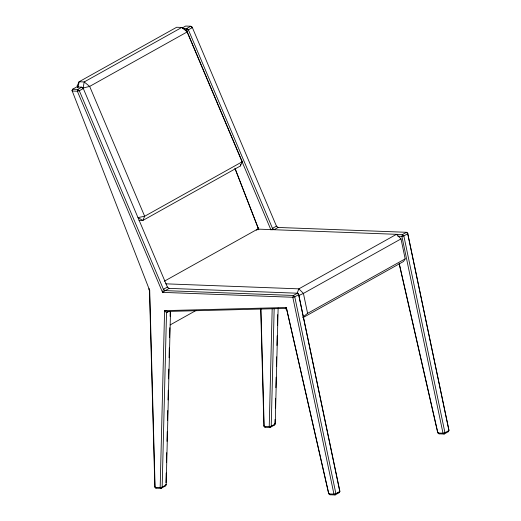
<?xml version="1.0" encoding="UTF-8"?>
<svg xmlns="http://www.w3.org/2000/svg" width="521" height="521" viewBox="0 0 521 521"><rect width="100%" height="100%" fill="white"/><g stroke="black" fill="none" stroke-linecap="round" stroke-linejoin="round"><path stroke-width="0.78" d="M165.952 482.72L166.192 472.983M166.453 462.433L166.7 452.697M166.98 441.333L167.228 431.596M167.508 420.232L167.755 410.496M168.016 399.946L168.263 390.209M168.543 378.845L168.791 369.109M169.071 357.745L169.312 348.008M169.579 337.458L169.82 327.722M170.106 316.358L170.23 311.486M170.517 311.304L166.179 484.914L165.059 486.145L161.041 488.385L155.961 488.197L154.841 486.868L149.494 291.324L148.947 288.725L149.709 290.555L155.095 487.356L160.168 487.552L162.161 487.161L166.179 484.914L165.906 484.341M272.17 308.96L269.233 426.627L270.106 427.467L274.124 425.221L275.238 423.996L278.142 307.983M274.163 308.601L271.22 426.243L270.106 427.467L265.026 427.279L263.906 425.944L260.689 308.295M274.124 425.221L274.971 423.423L275.075 419.366M275.355 408.002L275.602 398.265M275.863 387.715L276.13 377.165M276.39 366.615L276.631 356.878M276.918 345.514L277.159 335.778M277.426 325.228L277.686 314.677M138.97 220.305L142.858 220.455L240.441 165.945L240.656 164.421M72.295 91.038L72.614 89.215L76.633 86.968L81.706 87.163L83.34 88.498L79.322 90.745L77.355 91.227L72.295 91.038L72.028 90.485L72.614 89.215L77.688 89.41L81.706 87.163L83.34 88.498M78.17 87.072L79.088 81.758L176.671 27.255L181.783 27.444L186.42 30.309L187.241 31.898L242.239 161.764L240.441 165.945M83.099 88.023L84.2 81.953L181.783 27.444L187.241 31.898L89.658 86.408L83.099 88.023L167.651 287.657M186.42 30.309L186.752 28.486L190.771 26.239L192.405 27.58L188.387 29.821L186.42 30.309L270.972 229.943M272.04 229.898L272.476 228.361L188.387 29.821L186.752 28.486L182.402 28.323M149.494 291.324L149.709 290.555L72.028 90.485M298.559 294.065L339.679 490.893L339.093 492.703L335.075 494.95L330.001 494.761L328.608 493.387L286.296 307.514L164.59 310.64L160.168 487.552L161.041 488.385L162.161 487.161L166.518 312.737L167.619 311.441L285.319 308.419L286.296 307.514L328.836 493.908L333.941 494.103L335.889 493.661L339.907 491.414L298.559 294.065L297.419 293.212L169.065 288.373L162.539 292.359L77.355 91.227L77.688 89.41L79.322 90.745L163.412 289.285L165.046 290.62L293.401 295.459L297.419 293.212L298.787 294.586L294.769 296.833L292.822 297.27L162.539 292.359L163.412 289.285L167.43 287.038L169.065 288.373M399.19 263.841L437.673 432.469L439.066 433.837L444.139 434.032L448.158 431.785L448.548 430.574M297.081 293.31L298.872 288.849L396.455 234.339L401.007 238.905L405.175 258.859L403.534 261.483L303.04 317.615M77.74 87.495L77.154 85.978L79.088 81.758L84.2 81.953L89.658 86.408L144.656 216.267L142.858 220.455L137.967 217.583L144.656 216.267L242.239 161.764L241.295 159.869M165.059 486.145L165.626 484.94M448.158 431.785L448.972 430.496L407.624 233.141L406.484 232.294L278.129 227.456L274.111 229.696L272.476 228.361L276.495 226.121L278.129 227.456M256.612 230.289L257.615 229.103L402.466 234.541L406.484 232.294L407.852 233.662L403.834 235.909L401.88 236.352L397.836 236.195M302.675 317.25L307.592 313.362L405.175 258.859M182.343 27.919L185.691 26.05L190.771 26.239L192.405 27.58M164.271 281.242L257.615 229.103M169.195 311.239L166.518 312.737L164.59 310.64L167.619 311.441M170.159 324.928L196.345 310.301M401.007 238.905L303.424 293.414L299.145 295.387M165.711 283.828L298.872 288.849L303.424 293.414L307.592 313.362M337.647 492.651L339.093 492.703L339.907 491.414L339.679 490.893M285.319 308.419L286.693 309.721M437.673 432.469L439.066 433.837M328.608 493.387L330.001 494.761M263.906 425.944L265.026 427.279M154.841 486.868L155.961 488.197M77.154 85.978L77.74 87.215M274.971 423.423L275.238 423.996L271.22 426.243L269.233 426.627L264.154 426.438L260.93 308.517M192.158 27.099L276.71 226.733M235.114 168.784L258.774 229.637L234.932 168.185M399.164 263.248L437.9 432.99L443 433.179L444.954 432.743L448.972 430.496L407.624 233.141M258.012 227.801L258.423 229.754M293.401 295.459L292.822 297.27L333.941 494.103L335.075 494.95L335.889 493.661L294.769 296.833L293.401 295.459M402.466 234.541L401.88 236.352L443 433.179L444.139 434.032L444.954 432.743L403.834 235.909L402.466 234.541"/></g></svg>
